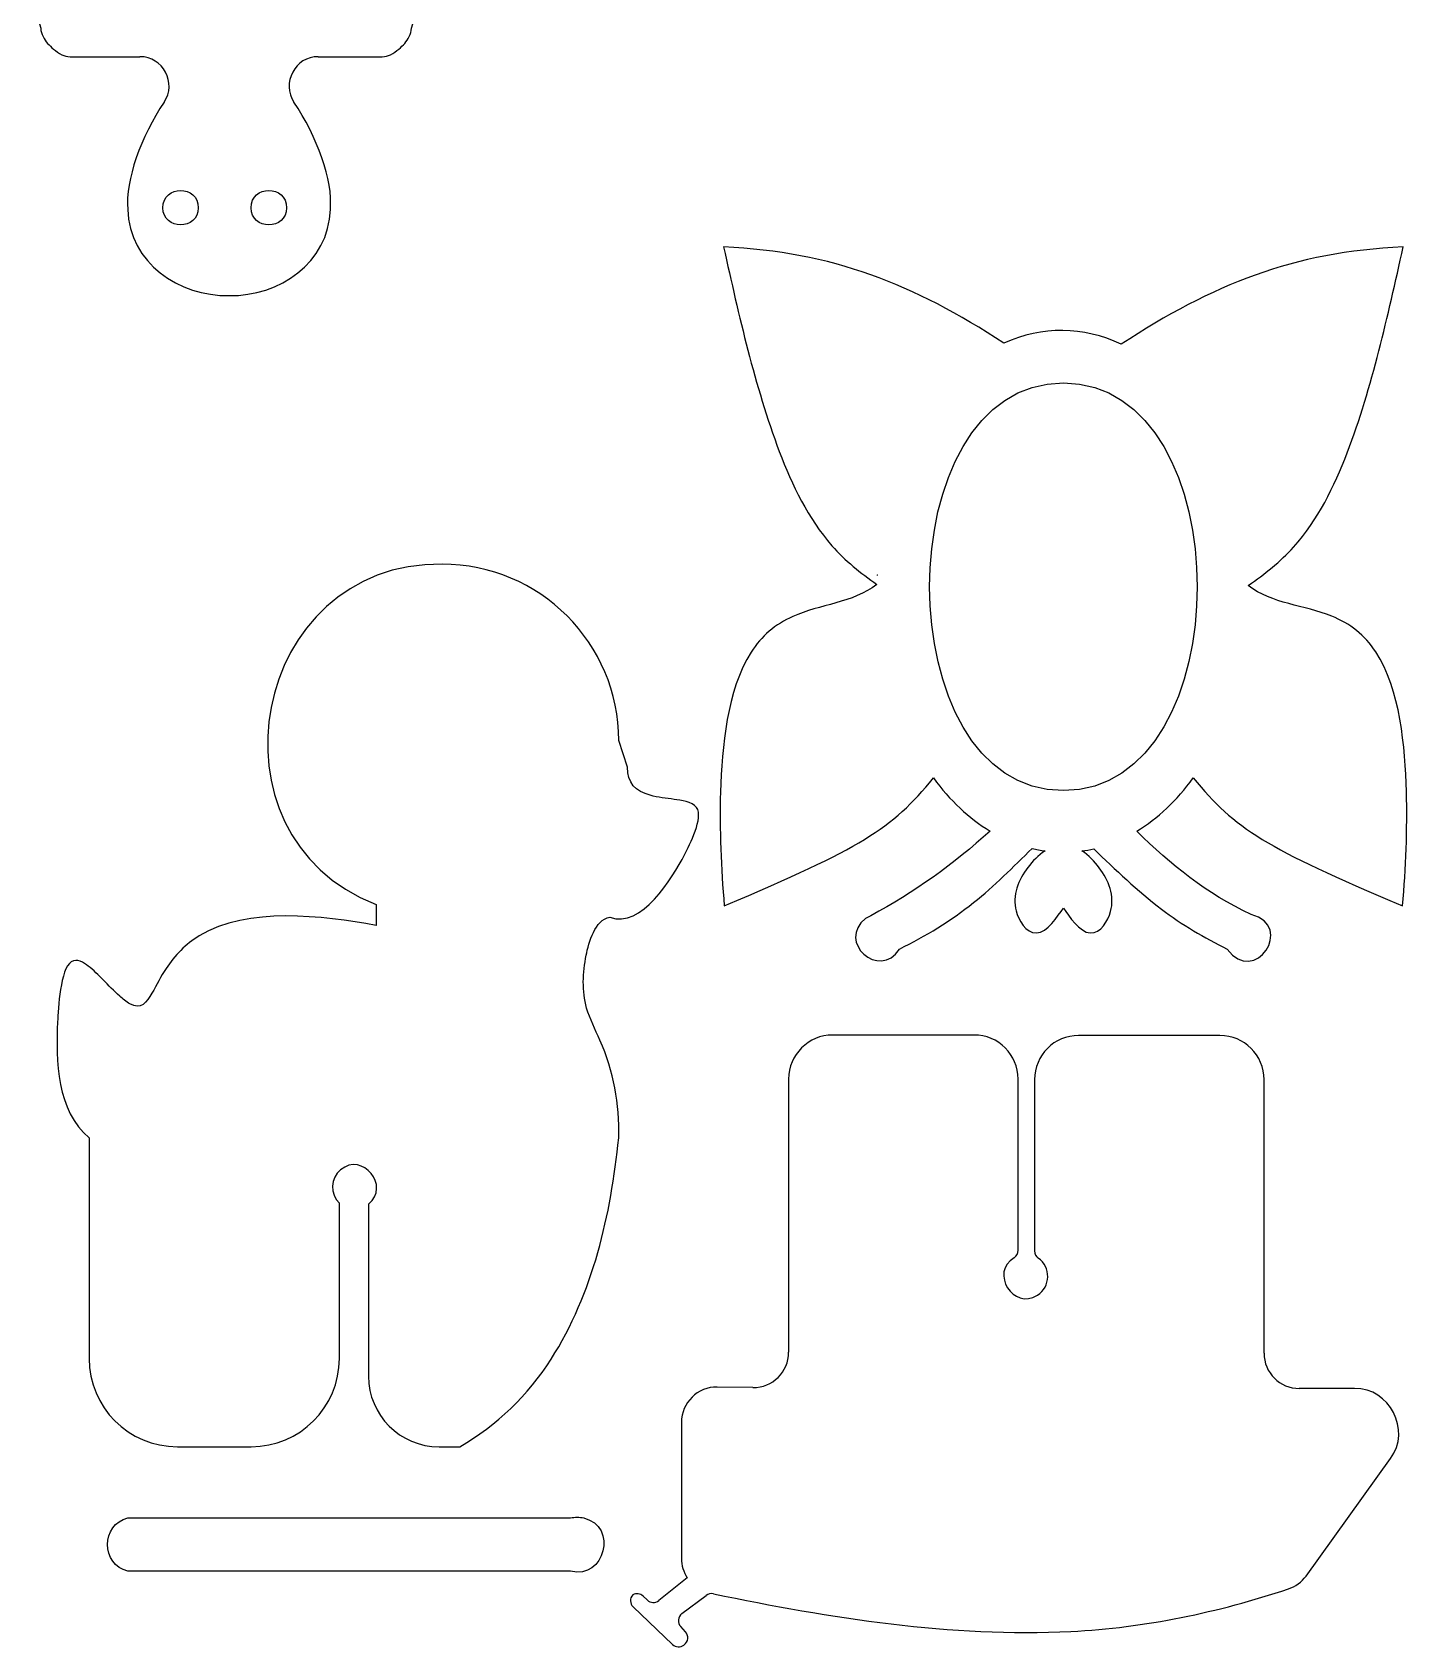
# Model space of a CAD drawing. Extents: x 10 to 579, y 44 to 800.
# Drawn here: x 416.8 to 573.1, y 48.6 to 231.6 of the extents above; entities that cross this region are included whole.
import ezdxf

# ---------------------------------------------------------------- set-up
doc = ezdxf.new("R2010")
doc.units = 0
doc.header["$MEASUREMENT"] = 0
doc.layers.get('0').update_dxf_attribs({"lineweight": 0})

# ---------------------------------------------------------------- blocks, each defined once
blk = doc.blocks.new('Block_1')
at = {"color": 18, "lineweight": 25, "true_color": 0x000000}
for p, q in [((484.26, 148.37), (483.26, 151.37)), ((518.92, 147.14), (518.93, 147.16)), ((455.78, 132.82), (455.78, 130.43)), ((523.51, 118.02), (507.51, 118.02)), ((551.37, 117.97), (535.37, 117.97)), ((502.51, 113.02), (502.51, 82.08)), ((528.51, 93.64), (528.51, 113.02)), ((530.37, 112.97), (530.37, 93.55)), ((556.37, 81.97), (556.37, 112.97)), ((423.26, 106.37), (423.26, 81.37)), ((451.61, 81.37), (451.61, 98.98)), ((454.91, 98.87), (454.91, 79.37)), ((498.46, 78.08), (494.43, 78.14)), ((566.63, 77.97), (560.37, 77.97)), ((490.37, 74.14), (490.37, 58.72)), ((433.26, 71.37), (441.61, 71.37)), ((462.91, 71.37), (464.86, 71.37)), ((464.86, 71.37), (465.26, 71.37)), ((561.13, 56.72), (570.69, 70.05)), ((491.03, 56.52), (487.8, 53.95)), ((484.89, 53.23), (484.9, 53.22)), ((484.9, 53.22), (489.35, 48.98)), ((486.49, 54.01), (486.02, 54.45)), ((490.42, 52.47), (493.18, 54.53)), ((490.82, 50.41), (490.28, 50.99)), ((490.64, 48.9), (490.68, 48.93))]:
    blk.add_line(p, q, dxfattribs=at)
for points in [[(526.91, 196.4), (516.7, 203.07), (507.45, 206.78), (495.15, 207.3)], [(572.13, 207.3), (559.74, 206.77), (550.47, 203.02), (540.2, 196.28)], [(540.2, 196.28), (535.89, 198.33), (531.23, 198.37), (526.91, 196.4)], [(512.53, 170.17), (512.53, 170.15), (512.53, 170.12), (512.53, 170.09)], [(512.53, 170.17), (512.55, 170.16), (512.57, 170.15), (512.59, 170.14)], [(512.59, 170.14), (512.57, 170.12), (512.55, 170.11), (512.53, 170.09)], [(495.22, 132.65), (510.76, 139.25), (514.15, 141.32), (518.92, 147.14)], [(518.93, 147.16), (518.93, 147.15), (518.93, 147.14), (518.92, 147.14)], [(518.92, 147.14), (520.78, 144.6), (522.95, 142.56), (525.33, 141.13)], [(541.95, 141.12), (544.33, 142.55), (546.5, 144.6), (548.35, 147.15)], [(548.35, 147.15), (553.13, 141.32), (556.52, 139.25), (572.06, 132.65)], [(525.33, 141.13), (521.24, 137.4), (516.71, 134.15), (511.82, 131.54)], [(554.91, 131.68), (549.83, 134.05), (545.83, 137.3), (541.95, 141.12)], [(530.1, 139.15), (530.58, 139.03), (531.07, 138.94), (531.56, 138.87)], [(535.73, 138.87), (536.18, 138.93), (536.63, 139.01), (537.07, 139.11)], [(511.23, 131.22), (507.88, 128.63), (512.81, 124.16), (515.06, 127.76)], [(511.82, 131.54), (511.63, 131.43), (511.43, 131.33), (511.23, 131.22)], [(552.21, 127.75), (555.26, 123.5), (559.97, 130.33), (554.91, 131.68)], [(507.51, 118.02), (504.75, 118.02), (502.51, 115.79), (502.51, 113.02)], [(528.51, 113.02), (528.51, 115.79), (526.28, 118.02), (523.51, 118.02)], [(535.37, 117.97), (532.61, 117.97), (530.37, 115.73), (530.37, 112.97)], [(556.37, 112.97), (556.37, 115.73), (554.13, 117.97), (551.37, 117.97)], [(528.05, 92.79), (528.34, 92.98), (528.51, 93.3), (528.51, 93.64)], [(530.37, 93.55), (530.37, 93.22), (530.53, 92.92), (530.8, 92.73)], [(423.26, 81.37), (423.26, 75.84), (427.74, 71.37), (433.26, 71.37)], [(441.61, 71.37), (447.13, 71.37), (451.61, 75.84), (451.61, 81.37)], [(498.46, 78.08), (500.68, 78.05), (502.52, 79.85), (502.51, 82.08)], [(556.37, 81.97), (556.37, 79.76), (558.16, 77.97), (560.37, 77.97)], [(454.91, 79.37), (454.91, 74.95), (458.49, 71.37), (462.91, 71.37)], [(494.43, 78.14), (492.2, 78.18), (490.37, 76.37), (490.37, 74.14)], [(570.69, 70.05), (573.1, 73.22), (570.59, 78.07), (566.63, 77.97)], [(490.37, 58.72), (490.37, 57.94), (490.6, 57.17), (491.03, 56.52)], [(559.13, 55.26), (559.93, 55.52), (560.63, 56.04), (561.13, 56.72)], [(484.85, 54.6), (484.49, 54.21), (484.51, 53.6), (484.89, 53.23)], [(486.02, 54.45), (485.71, 54.75), (485.23, 54.81), (484.85, 54.6)], [(486.49, 54.01), (486.85, 53.66), (487.41, 53.64), (487.8, 53.95)], [(493.98, 54.71), (493.7, 54.77), (493.41, 54.71), (493.18, 54.53)], [(490.42, 52.47), (489.95, 52.12), (489.88, 51.42), (490.28, 50.99)], [(490.68, 48.93), (491.15, 49.28), (491.22, 49.98), (490.82, 50.41)], [(489.35, 48.98), (489.71, 48.64), (490.25, 48.61), (490.64, 48.9)]]:
    blk.add_open_spline(points, degree=3, dxfattribs=at)
for points, knots in [([(495.15, 207.3), (496.88, 199.49), (498.64, 191.64), (501.45, 184.14), (502.91, 180.32), (504.7, 176.54), (507.42, 173.45), (508.9, 171.77), (510.66, 170.35), (512.5, 169.08)], [0, 0, 0, 0, 1, 1, 1, 2, 2, 2, 3, 3, 3, 3]), ([(554.59, 168.96), (556.44, 170.23), (558.22, 171.64), (559.72, 173.31), (562.49, 176.38), (564.32, 180.16), (565.8, 183.98), (568.64, 191.53), (570.39, 199.44), (572.13, 207.3)], [0, 0, 0, 0, 1, 1, 1, 2, 2, 2, 3, 3, 3, 3]), ([(533.64, 145.71), (553.85, 145.68), (553.85, 191.94), (533.64, 191.9), (513.43, 191.93), (513.44, 145.67), (533.64, 145.71)], [0, 0, 0, 0, 1, 1, 1, 2, 2, 2, 2]), ([(483.26, 151.37), (483.26, 162.41), (474.31, 171.37), (463.26, 171.37), (441.64, 171.65), (435.68, 140.62), (455.78, 132.82)], [0, 0, 0, 0, 1, 1, 1, 2, 2, 2, 2]), ([(512.5, 169.08), (509.75, 166.93), (506.06, 166.84), (502.97, 165.42), (501.04, 164.58), (499.38, 163.18), (498.26, 161.4), (495.49, 157.05), (494.97, 150.63), (494.79, 145.56), (494.68, 141.25), (494.84, 136.94), (495.22, 132.65)], [0, 0, 0, 0, 1, 1, 1, 2, 2, 2, 3, 3, 3, 4, 4, 4, 4]), ([(572.06, 132.65), (572.44, 136.96), (572.62, 141.28), (572.51, 145.6), (572.34, 150.66), (571.83, 157.13), (569.02, 161.45), (567.83, 163.29), (566.07, 164.67), (564.04, 165.47), (560.94, 166.77), (557.3, 166.82), (554.59, 168.96)], [0, 0, 0, 0, 1, 1, 1, 2, 2, 2, 3, 3, 3, 4, 4, 4, 4]), ([(482.26, 131.37), (485.82, 129.97), (489.32, 135.83), (490.72, 138.44), (491.31, 139.6), (492.9, 142.64), (492.08, 143.8), (491.57, 144.51), (490.33, 144.6), (489.53, 144.72), (488.63, 144.84), (487.72, 144.94), (486.84, 145.18), (485.19, 145.62), (484.2, 146.58), (484.26, 148.37)], [0, 0, 0, 0, 1, 1, 1, 2, 2, 2, 3, 3, 3, 4, 4, 4, 5, 5, 5, 5]), ([(515.06, 127.76), (518.03, 129.23), (520.88, 130.95), (523.47, 133.02), (525.83, 134.9), (527.94, 137.06), (530.1, 139.15)], [0, 0, 0, 0, 1, 1, 1, 2, 2, 2, 2]), ([(537.07, 139.11), (539.54, 136.74), (542.03, 134.36), (544.76, 132.28), (547.08, 130.52), (549.6, 129.04), (552.21, 127.75)], [0, 0, 0, 0, 1, 1, 1, 2, 2, 2, 2]), ([(531.56, 138.87), (530.78, 138.4), (530.16, 137.72), (529.61, 137), (528.56, 135.62), (527.83, 133.82), (528.28, 132.08), (528.52, 131.05), (529.39, 129.54), (530.59, 129.58), (531.81, 129.64), (533, 131.48), (533.64, 132.41)], [0, 0, 0, 0, 1, 1, 1, 2, 2, 2, 3, 3, 3, 4, 4, 4, 4]), ([(533.64, 132.41), (534.29, 131.48), (535.48, 129.65), (536.69, 129.58), (537.88, 129.54), (538.73, 131), (538.99, 132.01), (539.48, 133.76), (538.75, 135.57), (537.7, 136.97), (537.15, 137.7), (536.52, 138.39), (535.73, 138.87)], [0, 0, 0, 0, 1, 1, 1, 2, 2, 2, 3, 3, 3, 4, 4, 4, 4]), ([(455.78, 130.43), (449.68, 131.54), (441.24, 132.6), (435.73, 129.25), (434.21, 128.33), (432.94, 127.04), (431.98, 125.55), (431.38, 124.66), (430.91, 123.69), (430.38, 122.76), (429.78, 121.73), (429.13, 120.81), (427.86, 121.55), (427.45, 121.79), (427.08, 122.1), (426.72, 122.42), (426.07, 123.01), (425.46, 123.65), (424.84, 124.28), (424.31, 124.82), (423.76, 125.36), (423.16, 125.83), (422.63, 126.22), (421.89, 126.73), (421.24, 126.32), (419.99, 125.53), (419.77, 121), (419.68, 119.51), (419.5, 115.1), (419.58, 109.41), (423.26, 106.37)], [0, 0, 0, 0, 1, 1, 1, 2, 2, 2, 3, 3, 3, 4, 4, 4, 5, 5, 5, 6, 6, 6, 7, 7, 7, 8, 8, 8, 9, 9, 9, 10, 10, 10, 10]), ([(483.26, 106.37), (483.38, 110.22), (482.7, 113.91), (481.12, 117.43), (480.61, 118.64), (479.99, 119.81), (479.62, 121.07), (479.07, 123.02), (479.2, 125.09), (479.57, 127.05), (479.88, 128.54), (480.54, 131.05), (482.26, 131.37)], [0, 0, 0, 0, 1, 1, 1, 2, 2, 2, 3, 3, 3, 4, 4, 4, 4]), ([(465.26, 71.37), (469.43, 73.8), (473, 77.23), (475.6, 81.29), (480.36, 88.76), (482.37, 97.65), (483.26, 106.37)], [0, 0, 0, 0, 1, 1, 1, 2, 2, 2, 2]), ([(454.91, 98.87), (457.45, 100.88), (454.23, 104.83), (451.75, 102.74), (450.58, 101.8), (450.52, 100), (451.61, 98.98)], [0, 0, 0, 0, 1, 1, 1, 2, 2, 2, 2]), ([(528.05, 92.79), (525.27, 91.11), (527.98, 86.79), (530.7, 88.56), (532.21, 89.46), (532.26, 91.76), (530.8, 92.73)], [0, 0, 0, 0, 1, 1, 1, 2, 2, 2, 2]), ([(427.66, 57.28), (427.66, 57.28), (477.8, 57.28), (477.8, 57.28), (481.68, 56.26), (483.22, 62.39), (479.29, 63.3), (478.8, 63.42), (478.29, 63.42), (477.8, 63.3), (477.8, 63.3), (427.66, 63.3), (427.66, 63.3), (424.59, 62.64), (424.58, 57.94), (427.66, 57.28)], [0, 0, 0, 0, 1, 1, 1, 2, 2, 2, 3, 3, 3, 4, 4, 4, 5, 5, 5, 5]), ([(493.98, 54.71), (507.29, 51.97), (520.87, 49.77), (534.5, 50.44), (542.88, 50.87), (551.17, 52.62), (559.13, 55.26)], [0, 0, 0, 0, 1, 1, 1, 2, 2, 2, 2])]:
    blk.add_open_spline(points, degree=3, knots=knots, dxfattribs=at)
blk = doc.blocks.new('Block_6')
at = {"color": 18, "lineweight": 25, "true_color": 0x000000}
for p, q in [((361.28, 311.32), (310.28, 311.32)), ((310.28, 311.32), (310.28, 291.32)), ((410.28, 311.32), (365.28, 311.32)), ((410.28, 291.32), (410.28, 311.32)), ((317.15, 298.42), (320.34, 299.25)), ((319.96, 287.57), (317.15, 298.42)), ((320.34, 299.25), (344.75, 242.55)), ((375.81, 242.55), (400.22, 299.25)), ((400.22, 299.25), (403.41, 298.42)), ((403.41, 298.42), (400.6, 287.57)), ((315.28, 286.32), (318.99, 286.32)), ((401.57, 286.32), (405.28, 286.32)), ((474.78, 276.74), (402.79, 276.74)), ((398.8, 272.76), (398.78, 260.4)), ((478.8, 260.4), (478.77, 272.76)), ((405.04, 268.17), (406.03, 268.47)), ((407.03, 267.94), (417.78, 232.08)), ((459.79, 232.08), (470.55, 267.94)), ((471.54, 268.47), (472.53, 268.17)), ((407.16, 258.33), (404.51, 267.18)), ((473.06, 267.18), (470.41, 258.33)), ((402.44, 256.65), (402.45, 256.65)), ((402.45, 256.65), (405.88, 256.65)), ((471.69, 256.65), (475.12, 256.65)), ((475.12, 256.65), (475.13, 256.65)), ((346.55, 240.89), (358.7, 236.84)), ((361.86, 236.84), (374, 240.89)), ((421.1, 228.85), (429.02, 228.85)), ((449.21, 228.85), (450.81, 228.85)), ((450.81, 228.85), (456.47, 228.85))]:
    blk.add_line(p, q, dxfattribs=at)
for points, knots in [([(395.69, 366.18), (395.69, 366.18), (405.58, 338.99), (405.58, 338.99), (406.34, 336.92), (408.63, 335.85), (410.71, 336.6), (413.32, 336.82), (418.48, 351.46), (419.76, 353.23), (426.37, 349.34), (427.25, 340.57), (427.35, 333.62), (426.65, 333.64), (426.35, 332.82), (426.45, 332.23), (425.24, 332.24), (425.54, 330.75), (425.46, 329.98), (425.46, 329.98), (417.09, 328.42), (417.09, 328.42), (415.88, 328.15), (416.33, 326.66), (416.47, 325.78), (416.7, 324.85), (416.81, 323.62), (417.57, 322.94), (419.57, 320.75), (423.94, 317.28), (424.48, 314.19), (425.67, 309.61), (426.16, 303.48), (427.04, 298.84), (428.64, 290.02), (431.44, 289.96), (433.06, 298.84), (433.94, 303.48), (434.43, 309.61), (435.62, 314.19), (436.14, 317.26), (440.56, 320.78), (442.53, 322.94), (443.28, 323.61), (443.41, 324.86), (443.63, 325.78), (443.77, 326.67), (444.22, 328.15), (443.01, 328.42), (443.01, 328.42), (434.64, 329.98), (434.64, 329.98), (434.56, 330.76), (434.86, 332.24), (433.65, 332.23), (433.75, 332.82), (433.45, 333.64), (432.75, 333.62), (432.85, 340.57), (433.73, 349.34), (440.34, 353.23), (440.34, 353.23), (447.13, 338.67), (447.13, 338.67), (448.51, 335.48), (453.43, 335.71), (454.52, 338.99), (454.52, 338.99), (464.41, 366.18), (464.41, 366.18), (464.41, 366.18), (467.51, 365.05), (467.51, 365.05), (467.51, 365.05), (461.74, 349.18), (461.74, 349.18), (462.31, 347.32), (464.21, 346.01), (466.1, 346.91), (467.69, 347.4), (469.08, 352.04), (469.85, 353.28), (470.17, 354.04), (471.33, 354.04), (471.66, 353.28), (472.48, 351.83), (473.36, 347.86), (475.82, 349.08), (476.92, 349.25), (479.49, 356.24), (480.05, 357.04), (480.05, 357.04), (480.05, 372.04), (480.05, 372.04), (480.05, 372.04), (380.05, 372.04), (380.05, 372.04), (380.05, 372.04), (380.05, 357.04), (380.05, 357.04), (380.05, 357.04), (383.31, 350.05), (383.31, 350.05), (383.78, 349.05), (384.97, 348.61), (385.97, 349.08), (387.02, 349.4), (387.93, 352.45), (388.44, 353.28), (388.77, 354.04), (389.93, 354.04), (390.25, 353.28), (390.25, 353.28), (392.55, 348.36), (392.55, 348.36), (393.81, 345.62), (397.7, 346.42), (398.36, 349.18), (398.36, 349.18), (392.59, 365.05), (392.59, 365.05), (392.59, 365.05), (395.69, 366.18), (395.69, 366.18)], [0, 0, 0, 0, 1, 1, 1, 2, 2, 2, 3, 3, 3, 4, 4, 4, 5, 5, 5, 6, 6, 6, 7, 7, 7, 8, 8, 8, 9, 9, 9, 10, 10, 10, 11, 11, 11, 12, 12, 12, 13, 13, 13, 14, 14, 14, 15, 15, 15, 16, 16, 16, 17, 17, 17, 18, 18, 18, 19, 19, 19, 20, 20, 20, 21, 21, 21, 22, 22, 22, 23, 23, 23, 24, 24, 24, 25, 25, 25, 26, 26, 26, 27, 27, 27, 28, 28, 28, 29, 29, 29, 30, 30, 30, 31, 31, 31, 32, 32, 32, 33, 33, 33, 34, 34, 34, 35, 35, 35, 36, 36, 36, 37, 37, 37, 38, 38, 38, 39, 39, 39, 40, 40, 40, 41, 41, 41, 41]), ([(365.28, 311.32), (364.45, 311.44), (361.68, 311.75), (362.15, 313.05), (362.32, 313.49), (362.66, 313.84), (362.97, 314.19), (363.24, 314.52), (364.12, 315.32), (363.63, 315.73), (363.43, 315.88), (363.18, 315.93), (362.94, 315.97), (362.52, 316.02), (362.1, 316.01), (361.68, 315.97), (360.73, 315.87), (359.11, 315.56), (358.57, 314.69), (357.85, 313.42), (360.38, 311.89), (361.28, 311.32)], [0, 0, 0, 0, 1, 1, 1, 2, 2, 2, 3, 3, 3, 4, 4, 4, 5, 5, 5, 6, 6, 6, 7, 7, 7, 7]), ([(417.78, 232.08), (417.79, 231.75), (417.91, 231.43), (418.05, 231.14), (418.31, 230.57), (418.75, 230.12), (419.23, 229.73), (419.52, 229.5), (419.81, 229.25), (420.15, 229.08), (420.45, 228.94), (420.77, 228.86), (421.1, 228.85)], [0, 0, 0, 0, 1, 1, 1, 2, 2, 2, 3, 3, 3, 4, 4, 4, 4]), ([(456.47, 228.85), (456.8, 228.86), (457.13, 228.94), (457.42, 229.08), (457.76, 229.25), (458.05, 229.5), (458.35, 229.73), (458.82, 230.12), (459.26, 230.57), (459.52, 231.14), (459.66, 231.43), (459.78, 231.75), (459.79, 232.08)], [0, 0, 0, 0, 1, 1, 1, 2, 2, 2, 3, 3, 3, 4, 4, 4, 4]), ([(435.62, 211.75), (435.66, 214.35), (431.58, 214.35), (431.62, 211.75), (431.58, 209.16), (435.66, 209.16), (435.62, 211.75)], [0, 0, 0, 0, 1, 1, 1, 2, 2, 2, 2]), ([(445.62, 211.75), (445.66, 214.35), (441.58, 214.35), (441.62, 211.75), (441.58, 209.16), (445.66, 209.16), (445.62, 211.75)], [0, 0, 0, 0, 1, 1, 1, 2, 2, 2, 2])]:
    blk.add_open_spline(points, degree=3, knots=knots, dxfattribs=at)
for points in [[(310.28, 291.32), (310.28, 288.56), (312.52, 286.32), (315.28, 286.32)], [(405.28, 286.32), (408.04, 286.32), (410.28, 288.56), (410.28, 291.32)], [(318.99, 286.32), (319.63, 286.31), (320.12, 286.95), (319.96, 287.57)], [(400.6, 287.57), (400.43, 286.95), (400.93, 286.31), (401.57, 286.32)], [(402.79, 276.74), (400.59, 276.74), (398.81, 274.96), (398.8, 272.76)], [(478.77, 272.76), (478.76, 274.96), (476.98, 276.74), (474.78, 276.74)], [(405.04, 268.17), (404.62, 268.05), (404.38, 267.6), (404.51, 267.18)], [(407.03, 267.94), (406.9, 268.36), (406.46, 268.6), (406.03, 268.47)], [(471.54, 268.47), (471.12, 268.6), (470.67, 268.36), (470.55, 267.94)], [(473.06, 267.18), (473.19, 267.6), (472.95, 268.05), (472.53, 268.17)], [(398.78, 260.4), (398.89, 258.41), (400.45, 256.8), (402.44, 256.65)], [(475.13, 256.65), (477.12, 256.8), (478.68, 258.41), (478.8, 260.4)], [(405.88, 256.65), (406.75, 256.61), (407.43, 257.5), (407.16, 258.33)], [(470.41, 258.33), (470.14, 257.5), (470.82, 256.61), (471.69, 256.65)], [(344.75, 242.55), (345.09, 241.77), (345.74, 241.16), (346.55, 240.89)], [(374, 240.89), (374.82, 241.16), (375.47, 241.77), (375.81, 242.55)], [(358.7, 236.84), (359.72, 236.5), (360.83, 236.5), (361.86, 236.84)], [(431.76, 223.72), (433.25, 225.83), (431.58, 228.91), (429.02, 228.85)], [(449.21, 228.85), (446.64, 228.92), (444.99, 225.82), (446.47, 223.72)], [(431.76, 223.72), (429.16, 219.81), (427.32, 214.87), (427.64, 211.56)], [(450.59, 211.56), (450.91, 214.87), (449.07, 219.81), (446.47, 223.72)], [(427.64, 211.56), (427.82, 205.47), (433.45, 201.71), (439.12, 201.79)], [(439.12, 201.79), (444.78, 201.71), (450.41, 205.47), (450.59, 211.56)]]:
    blk.add_open_spline(points, degree=3, dxfattribs=at)

msp = doc.modelspace()

# ---------------------------------------------------------------- block references
for name in ['Block_6', 'Block_1']:
    msp.add_blockref(name, (0, 0))

doc.saveas('drawing.dxf')
